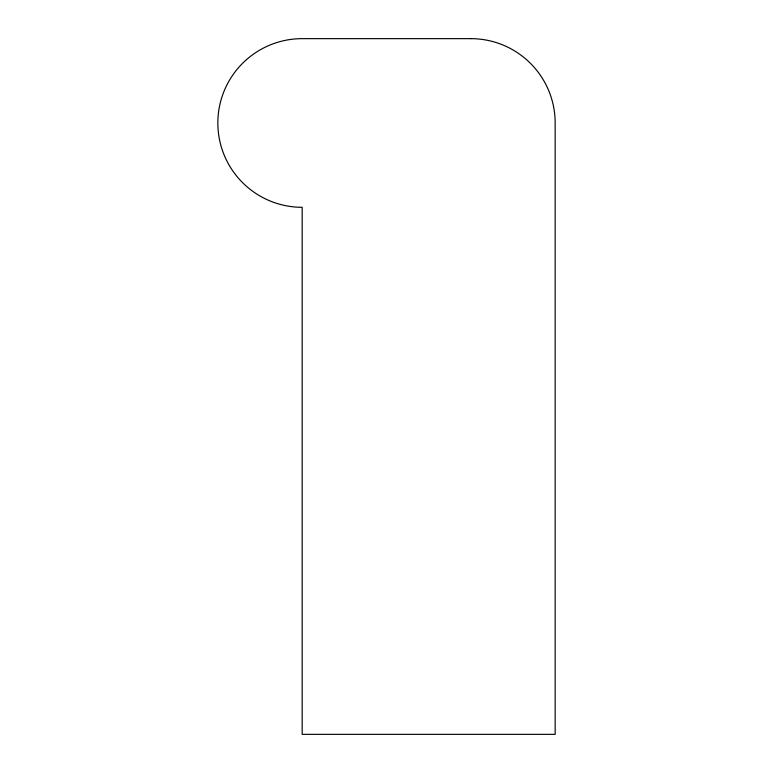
<?xml version="1.0" encoding="UTF-8"?>
<svg xmlns="http://www.w3.org/2000/svg" width="773" height="773" viewBox="0 0 773 773"><rect width="100%" height="100%" fill="white"/><g stroke="black" fill="none" stroke-linecap="round" stroke-linejoin="round"><path stroke-width="1.16" d="M470.825 38.65L302.175 38.65A84.325 84.325 0 0 0 217.841 122.975A84.325 84.325 0 0 0 302.175 207.309L302.175 734.35L555.159 734.35L555.159 122.975A84.325 84.325 0 0 0 470.825 38.65"/></g></svg>
